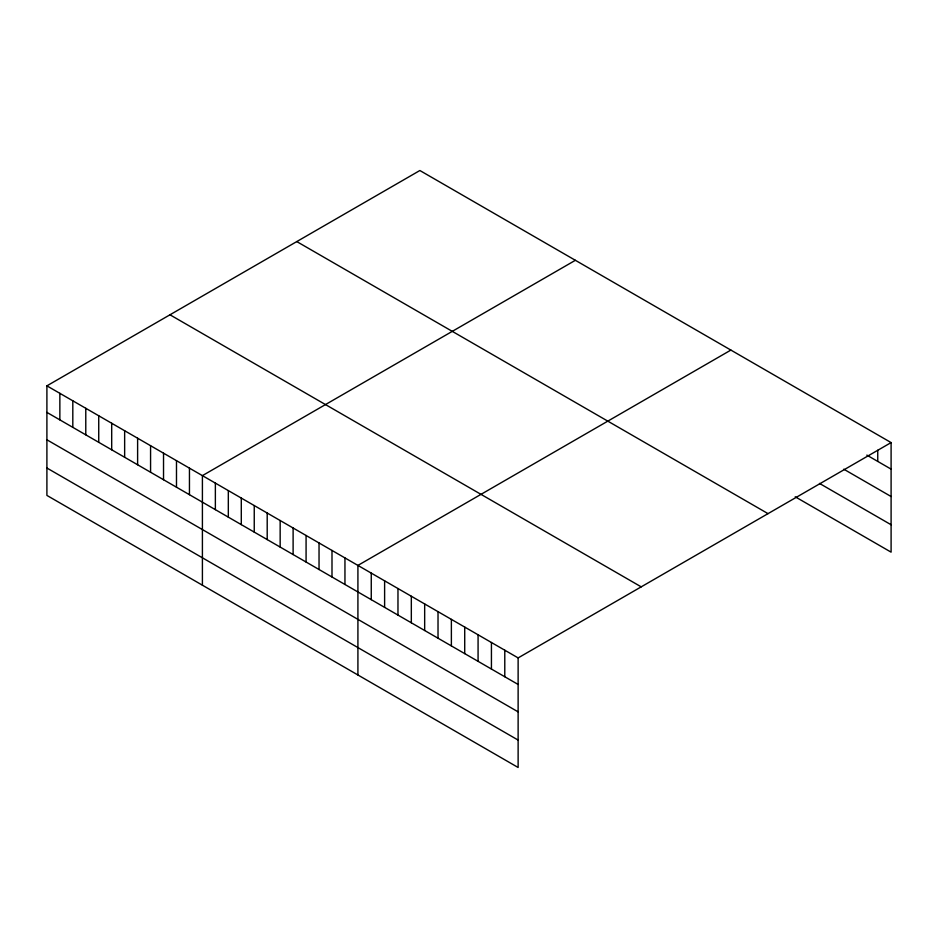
<?xml version="1.0" encoding="UTF-8"?>
<svg xmlns="http://www.w3.org/2000/svg" width="938" height="938" viewBox="0 0 938 938"><rect width="100%" height="100%" fill="white"/><g stroke="black" fill="none" stroke-linecap="round" stroke-linejoin="round"><path stroke-width="1.41" d="M46.9 385.846L518.128 657.913L518.128 767.483L46.9 495.416L46.9 385.846L419.872 170.517L891.1 442.584L891.1 552.154L795.213 496.788M575.369 260.295L202.409 475.636L202.409 585.195M730.878 350.085L357.917 565.415L357.917 674.985M518.128 657.913L891.1 442.584M866.829 455.106L891.1 469.129M843.766 469.188L891.1 496.519M819.484 483.41L891.1 524.752M296.783 241.582L768.023 513.637M169.977 314.793L641.217 586.86M46.9 412.392L518.128 684.459M46.9 439.793L518.128 711.86M46.9 468.015L518.128 740.082M877.745 450.24L877.745 461.414M504.785 650.21L504.785 676.744M491.43 642.495L491.43 669.04M478.075 634.792L478.075 661.325M464.72 627.076L464.72 653.622M451.377 619.373L451.377 645.919M438.023 611.658L438.023 638.203M424.668 603.955L424.668 630.5M411.325 596.24L411.325 622.785M397.97 588.536L397.97 615.082M384.615 580.833L384.615 607.367M371.26 573.118L371.26 599.663M344.95 557.934L344.95 584.468M331.993 550.454L331.993 576.987M319.037 542.961L319.037 569.507M306.081 535.481L306.081 562.026M293.113 528L293.113 554.546M280.157 520.52L280.157 547.065M267.201 513.039L267.201 539.585M254.245 505.559L254.245 532.104M241.289 498.078L241.289 524.623M228.321 490.597L228.321 517.143M215.365 483.117L215.365 509.651M189.453 468.144L189.453 494.689M176.485 460.664L176.485 487.209M163.529 453.183L163.529 479.728M150.572 445.702L150.572 472.248M137.616 438.222L137.616 464.767M124.648 430.741L124.648 457.287M111.692 423.261L111.692 449.806M98.736 415.78L98.736 442.326M85.78 408.3L85.78 434.833M72.812 400.819L72.812 427.353M59.856 393.327L59.856 419.872"/></g></svg>
